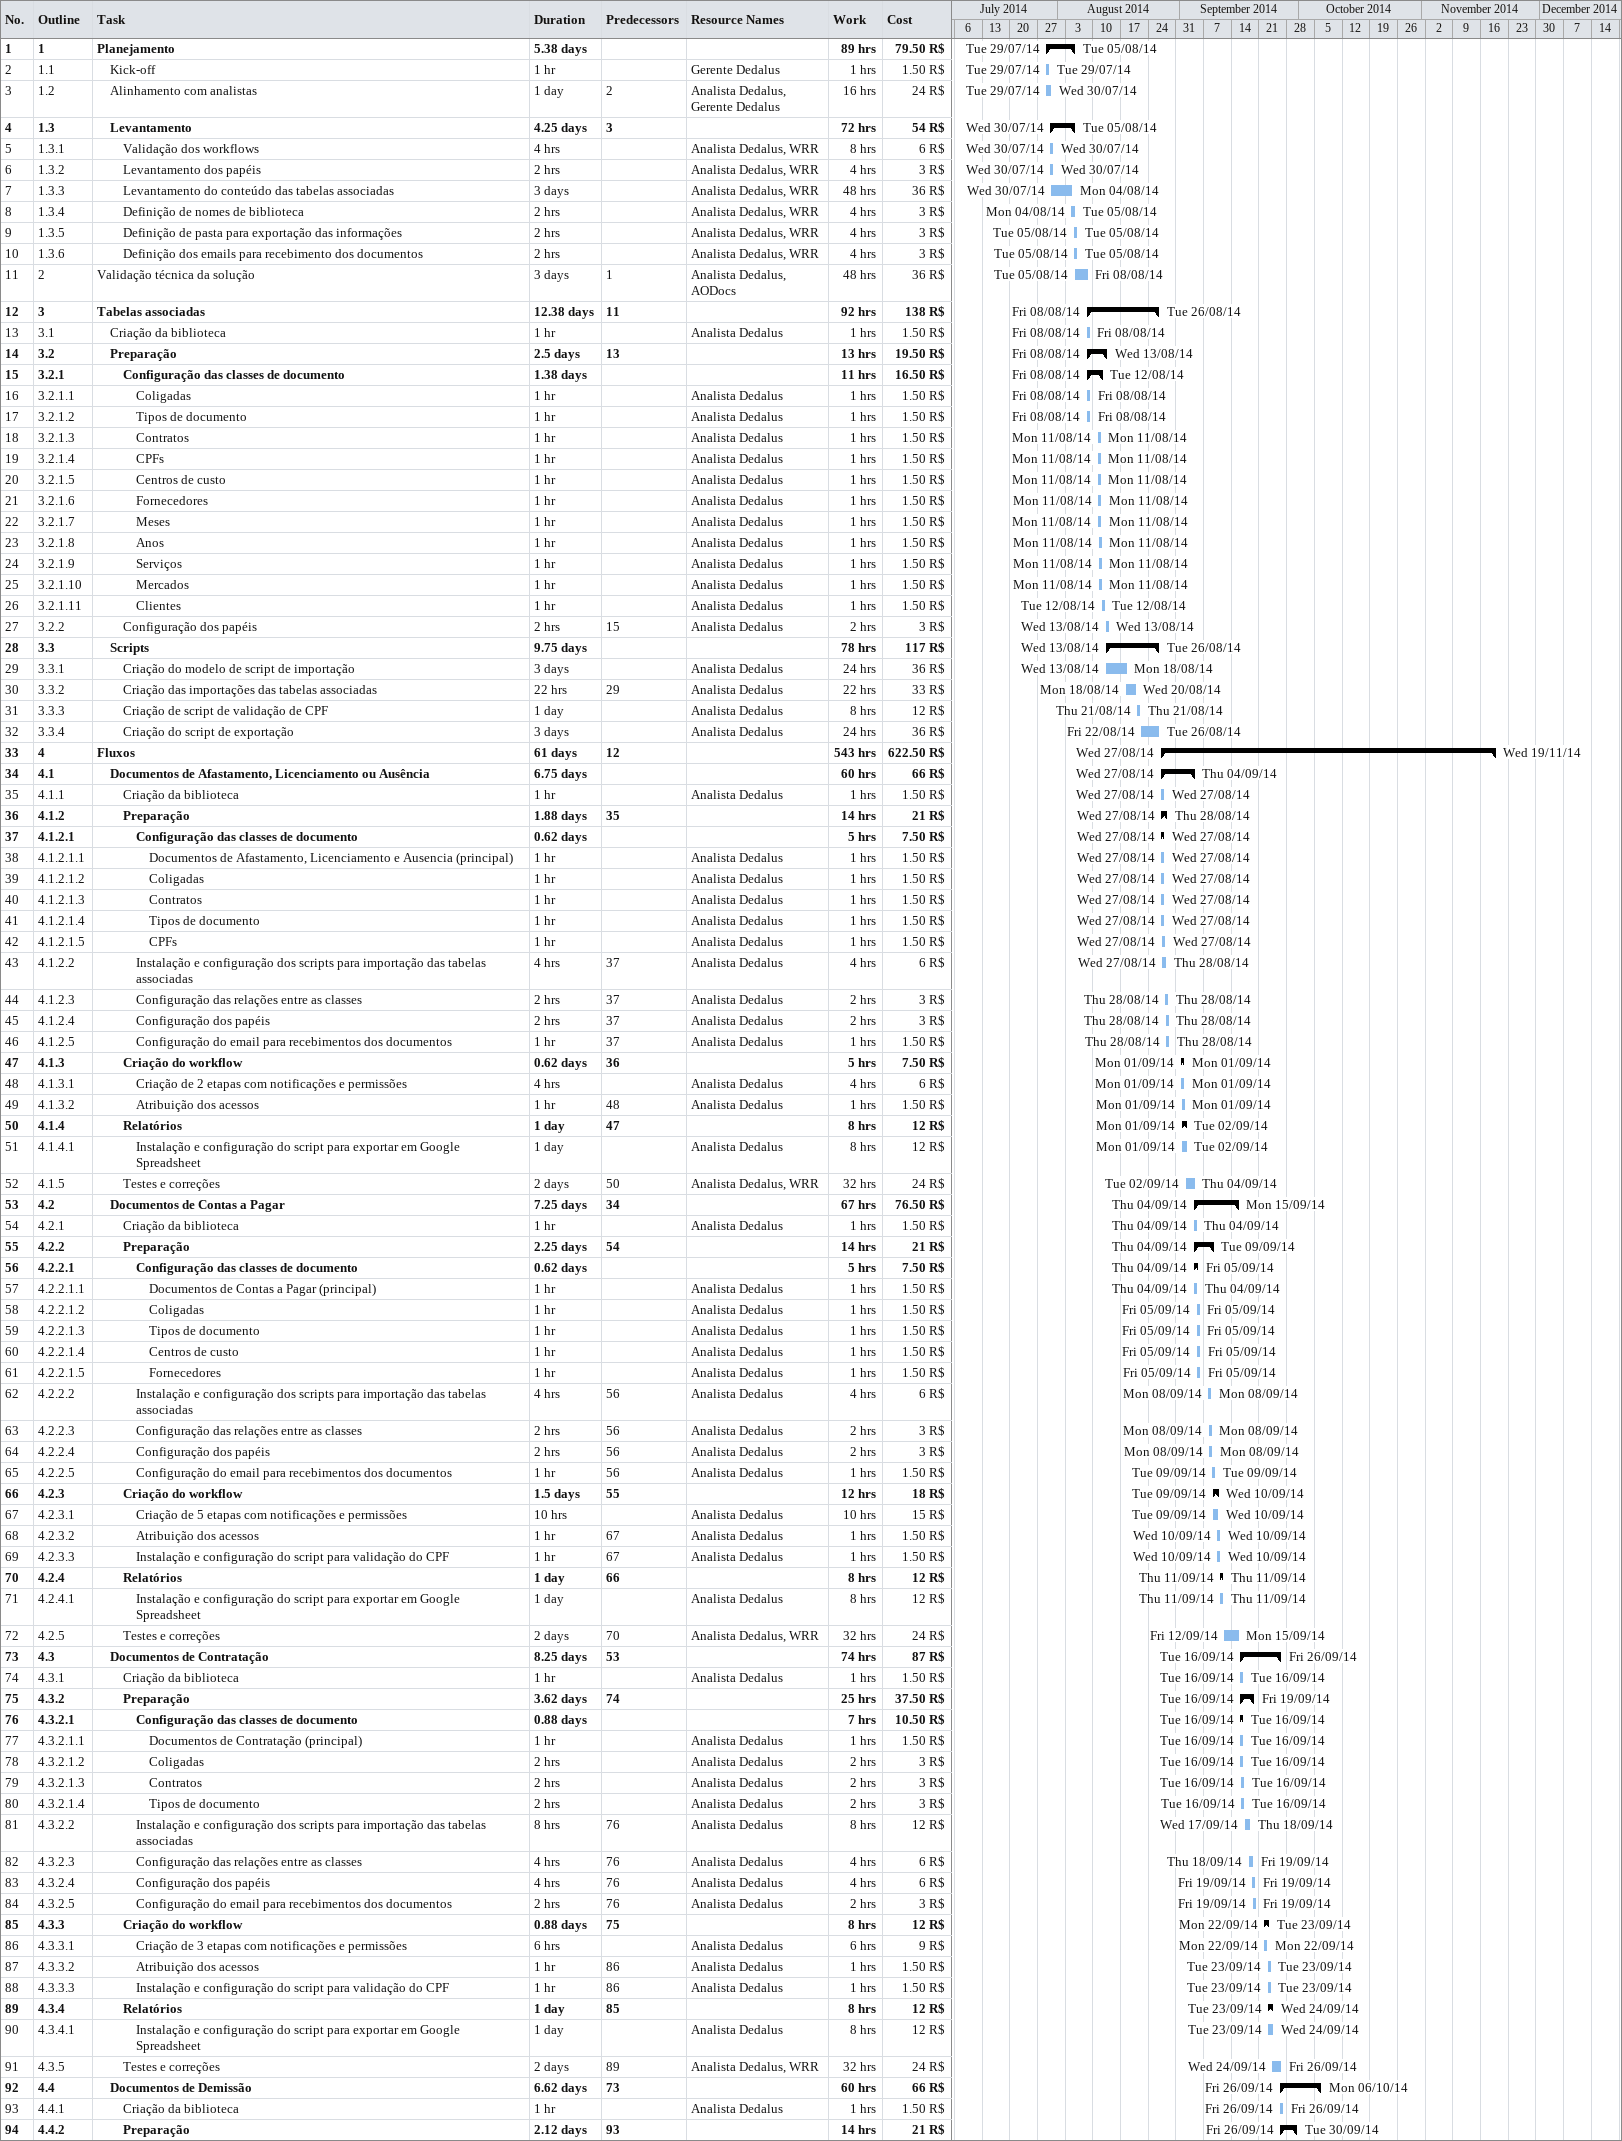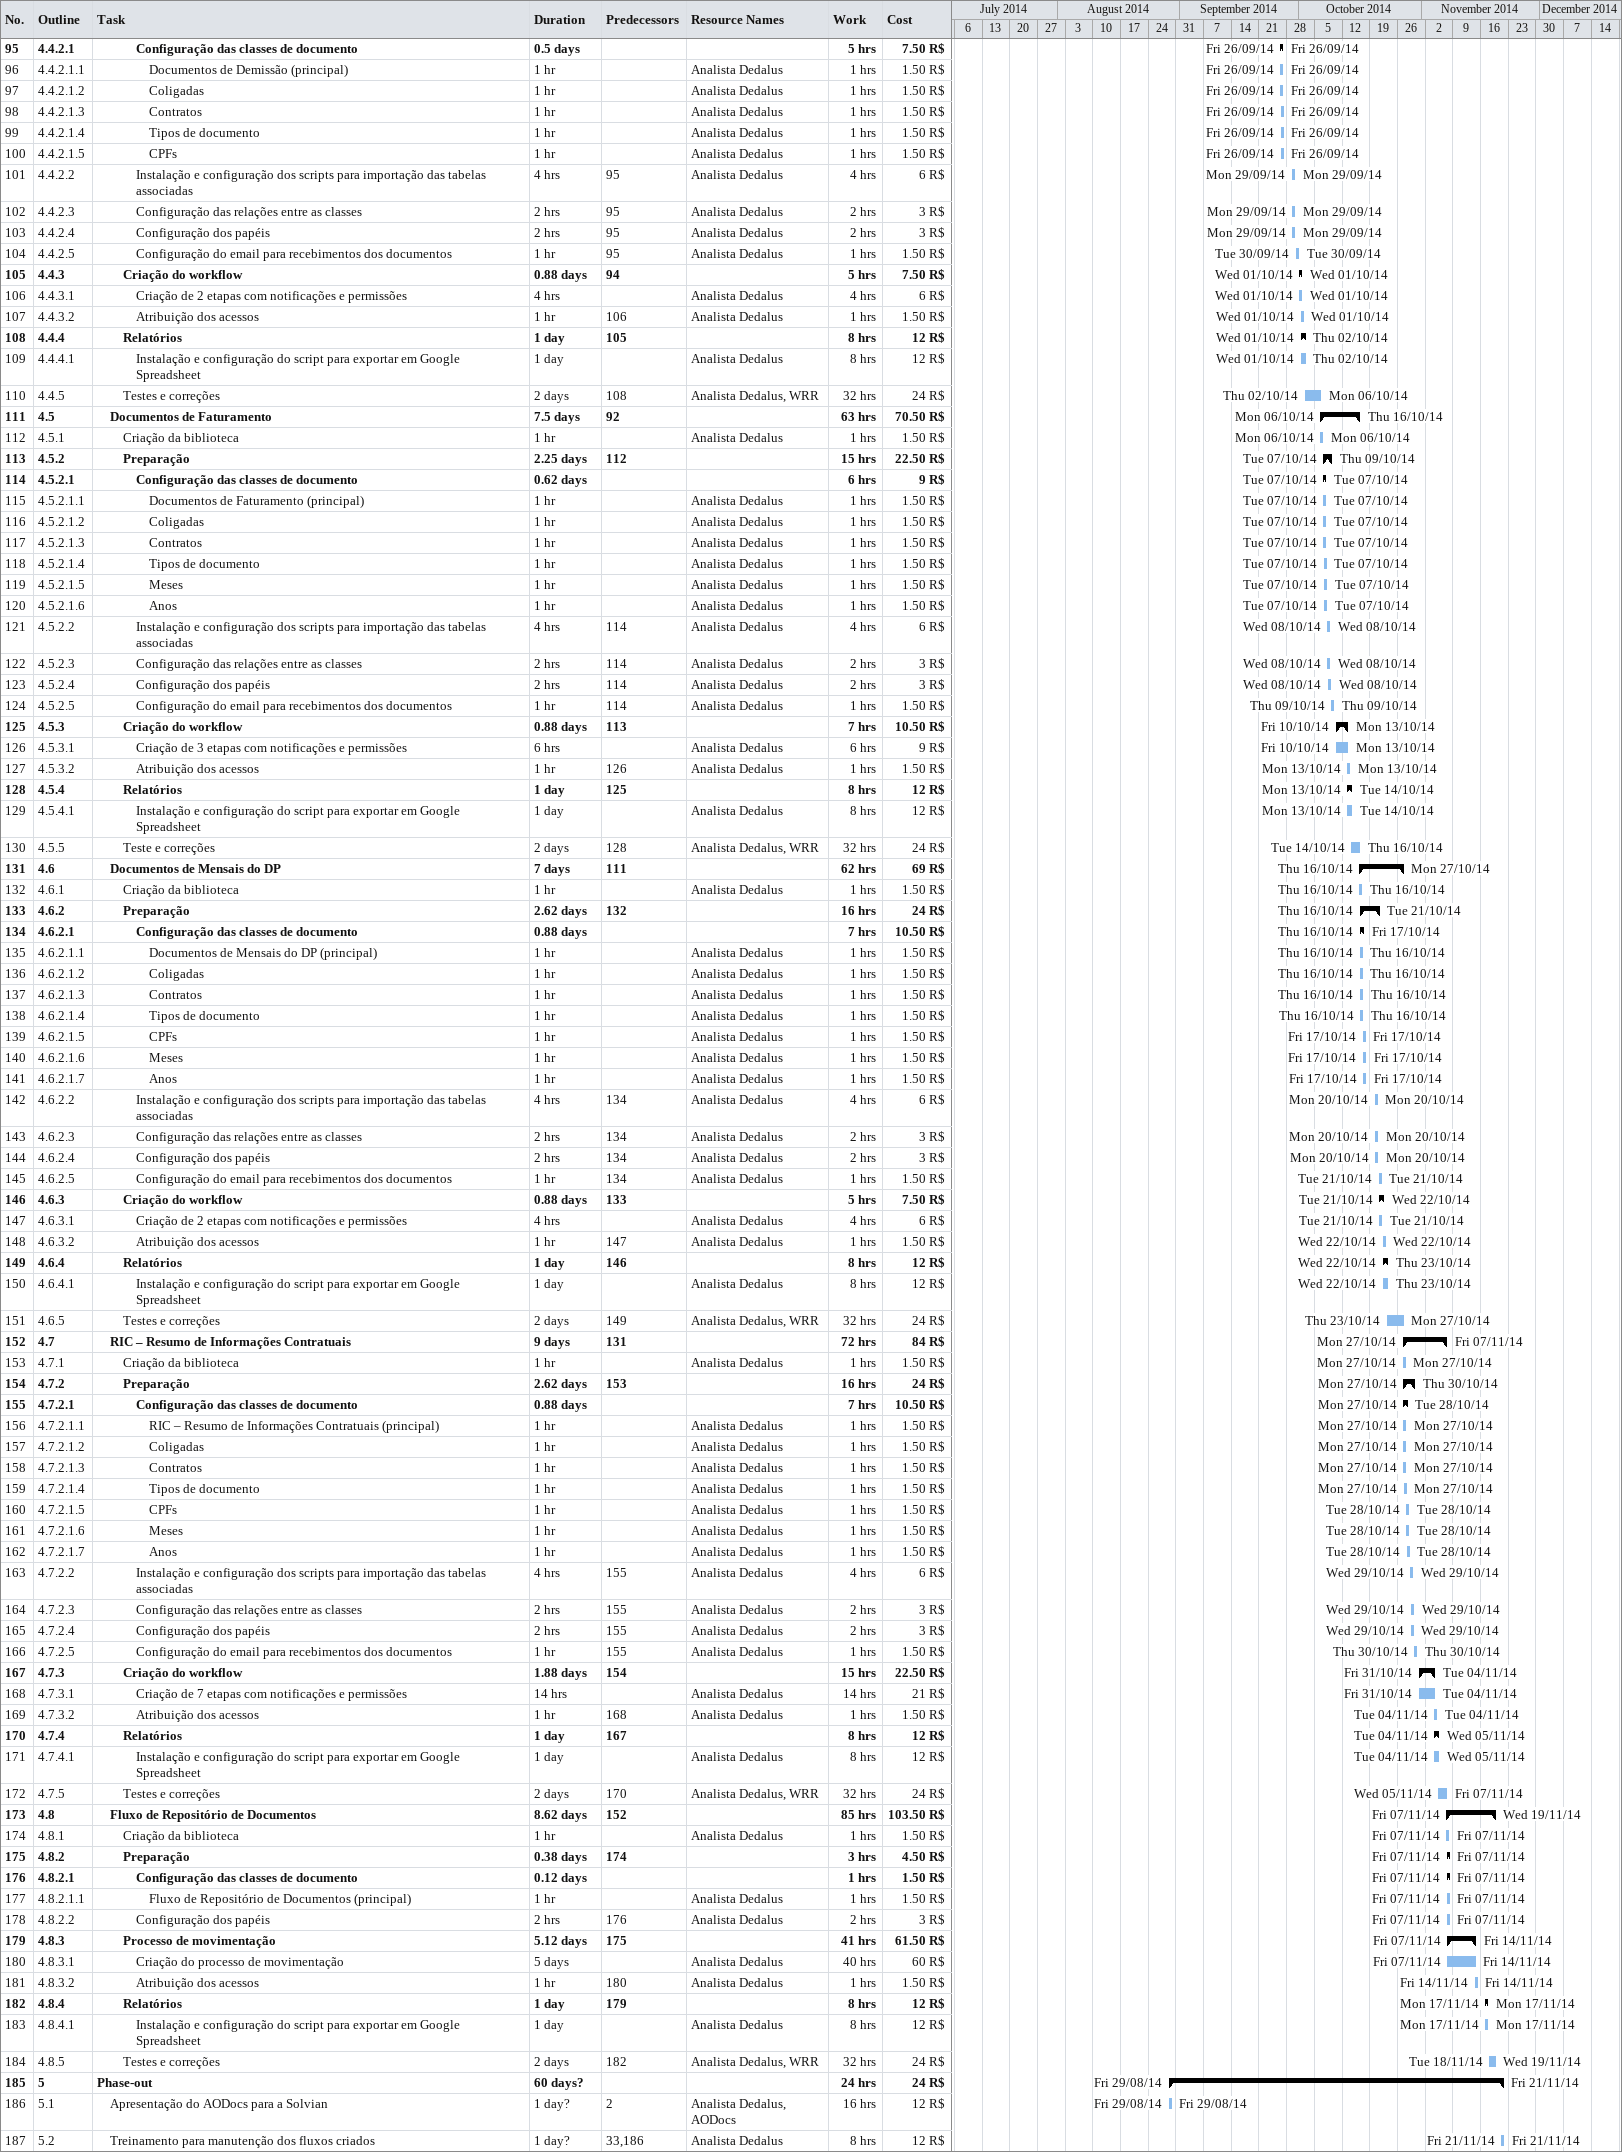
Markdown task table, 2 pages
| ID | WBS | Task | Duration | Start | Finish | Predecessors | Resources | Work (h) | Cost (R$) |
|---|---|---|---|---|---|---|---|---|---|
| 1 | 1 | **Planejamento** | 5.38d | 2014-07-29 | 2014-08-05 |  |  | 89 | 79.50 |
| 2 | 1.1 | Kick-off | 1h | 2014-07-29 | 2014-07-29 |  | Gerente Dedalus | 1 | 1.50 |
| 3 | 1.2 | Alinhamento com analistas | 1d | 2014-07-29 | 2014-07-30 | 2 | Analista Dedalus, Gerente Dedalus | 16 | 24 |
| 4 | 1.3 | **Levantamento** | 4.25d | 2014-07-30 | 2014-08-05 | 3 |  | 72 | 54 |
| 5 | 1.3.1 | Validação dos workflows | 4h | 2014-07-30 | 2014-07-30 |  | Analista Dedalus, WRR | 8 | 6 |
| 6 | 1.3.2 | Levantamento dos papéis | 2h | 2014-07-30 | 2014-07-30 |  | Analista Dedalus, WRR | 4 | 3 |
| 7 | 1.3.3 | Levantamento do conteúdo das tabelas associadas | 3d | 2014-07-30 | 2014-08-04 |  | Analista Dedalus, WRR | 48 | 36 |
| 8 | 1.3.4 | Definição de nomes de biblioteca | 2h | 2014-08-04 | 2014-08-05 |  | Analista Dedalus, WRR | 4 | 3 |
| 9 | 1.3.5 | Definição de pasta para exportação das informações | 2h | 2014-08-05 | 2014-08-05 |  | Analista Dedalus, WRR | 4 | 3 |
| 10 | 1.3.6 | Definição dos emails para recebimento dos documentos | 2h | 2014-08-05 | 2014-08-05 |  | Analista Dedalus, WRR | 4 | 3 |
| 11 | 2 | Validação técnica da solução | 3d | 2014-08-05 | 2014-08-08 | 1 | Analista Dedalus, AODocs | 48 | 36 |
| 12 | 3 | **Tabelas associadas** | 12.38d | 2014-08-08 | 2014-08-26 | 11 |  | 92 | 138 |
| 13 | 3.1 | Criação da biblioteca | 1h | 2014-08-08 | 2014-08-08 |  | Analista Dedalus | 1 | 1.50 |
| 14 | 3.2 | **Preparação** | 2.5d | 2014-08-08 | 2014-08-13 | 13 |  | 13 | 19.50 |
| 15 | 3.2.1 | **Configuração das classes de documento** | 1.38d | 2014-08-08 | 2014-08-12 |  |  | 11 | 16.50 |
| 16 | 3.2.1.1 | Coligadas | 1h | 2014-08-08 | 2014-08-08 |  | Analista Dedalus | 1 | 1.50 |
| 17 | 3.2.1.2 | Tipos de documento | 1h | 2014-08-08 | 2014-08-08 |  | Analista Dedalus | 1 | 1.50 |
| 18 | 3.2.1.3 | Contratos | 1h | 2014-08-11 | 2014-08-11 |  | Analista Dedalus | 1 | 1.50 |
| 19 | 3.2.1.4 | CPFs | 1h | 2014-08-11 | 2014-08-11 |  | Analista Dedalus | 1 | 1.50 |
| 20 | 3.2.1.5 | Centros de custo | 1h | 2014-08-11 | 2014-08-11 |  | Analista Dedalus | 1 | 1.50 |
| 21 | 3.2.1.6 | Fornecedores | 1h | 2014-08-11 | 2014-08-11 |  | Analista Dedalus | 1 | 1.50 |
| 22 | 3.2.1.7 | Meses | 1h | 2014-08-11 | 2014-08-11 |  | Analista Dedalus | 1 | 1.50 |
| 23 | 3.2.1.8 | Anos | 1h | 2014-08-11 | 2014-08-11 |  | Analista Dedalus | 1 | 1.50 |
| 24 | 3.2.1.9 | Serviços | 1h | 2014-08-11 | 2014-08-11 |  | Analista Dedalus | 1 | 1.50 |
| 25 | 3.2.1.10 | Mercados | 1h | 2014-08-11 | 2014-08-11 |  | Analista Dedalus | 1 | 1.50 |
| 26 | 3.2.1.11 | Clientes | 1h | 2014-08-12 | 2014-08-12 |  | Analista Dedalus | 1 | 1.50 |
| 27 | 3.2.2 | Configuração dos papéis | 2h | 2014-08-13 | 2014-08-13 | 15 | Analista Dedalus | 2 | 3 |
| 28 | 3.3 | **Scripts** | 9.75d | 2014-08-13 | 2014-08-26 |  |  | 78 | 117 |
| 29 | 3.3.1 | Criação do modelo de script de importação | 3d | 2014-08-13 | 2014-08-18 |  | Analista Dedalus | 24 | 36 |
| 30 | 3.3.2 | Criação das importações das tabelas associadas | 22h | 2014-08-18 | 2014-08-20 | 29 | Analista Dedalus | 22 | 33 |
| 31 | 3.3.3 | Criação de script de validação de CPF | 1d | 2014-08-21 | 2014-08-21 |  | Analista Dedalus | 8 | 12 |
| 32 | 3.3.4 | Criação do script de exportação | 3d | 2014-08-22 | 2014-08-26 |  | Analista Dedalus | 24 | 36 |
| 33 | 4 | **Fluxos** | 61d | 2014-08-27 | 2014-11-19 | 12 |  | 543 | 622.50 |
| 34 | 4.1 | **Documentos de Afastamento, Licenciamento ou Ausência** | 6.75d | 2014-08-27 | 2014-09-04 |  |  | 60 | 66 |
| 35 | 4.1.1 | Criação da biblioteca | 1h | 2014-08-27 | 2014-08-27 |  | Analista Dedalus | 1 | 1.50 |
| 36 | 4.1.2 | **Preparação** | 1.88d | 2014-08-27 | 2014-08-28 | 35 |  | 14 | 21 |
| 37 | 4.1.2.1 | **Configuração das classes de documento** | 0.62d | 2014-08-27 | 2014-08-27 |  |  | 5 | 7.50 |
| 38 | 4.1.2.1.1 | Documentos de Afastamento, Licenciamento e Ausencia (principal) | 1h | 2014-08-27 | 2014-08-27 |  | Analista Dedalus | 1 | 1.50 |
| 39 | 4.1.2.1.2 | Coligadas | 1h | 2014-08-27 | 2014-08-27 |  | Analista Dedalus | 1 | 1.50 |
| 40 | 4.1.2.1.3 | Contratos | 1h | 2014-08-27 | 2014-08-27 |  | Analista Dedalus | 1 | 1.50 |
| 41 | 4.1.2.1.4 | Tipos de documento | 1h | 2014-08-27 | 2014-08-27 |  | Analista Dedalus | 1 | 1.50 |
| 42 | 4.1.2.1.5 | CPFs | 1h | 2014-08-27 | 2014-08-27 |  | Analista Dedalus | 1 | 1.50 |
| 43 | 4.1.2.2 | Instalação e configuração dos scripts para importação das tabelas associadas | 4h | 2014-08-27 | 2014-08-28 | 37 | Analista Dedalus | 4 | 6 |
| 44 | 4.1.2.3 | Configuração das relações entre as classes | 2h | 2014-08-28 | 2014-08-28 | 37 | Analista Dedalus | 2 | 3 |
| 45 | 4.1.2.4 | Configuração dos papéis | 2h | 2014-08-28 | 2014-08-28 | 37 | Analista Dedalus | 2 | 3 |
| 46 | 4.1.2.5 | Configuração do email para recebimentos dos documentos | 1h | 2014-08-28 | 2014-08-28 | 37 | Analista Dedalus | 1 | 1.50 |
| 47 | 4.1.3 | **Criação do workflow** | 0.62d | 2014-09-01 | 2014-09-01 | 36 |  | 5 | 7.50 |
| 48 | 4.1.3.1 | Criação de 2 etapas com notificações e permissões | 4h | 2014-09-01 | 2014-09-01 |  | Analista Dedalus | 4 | 6 |
| 49 | 4.1.3.2 | Atribuição dos acessos | 1h | 2014-09-01 | 2014-09-01 | 48 | Analista Dedalus | 1 | 1.50 |
| 50 | 4.1.4 | **Relatórios** | 1d | 2014-09-01 | 2014-09-02 | 47 |  | 8 | 12 |
| 51 | 4.1.4.1 | Instalação e configuração do script para exportar em Google Spreadsheet | 1d | 2014-09-01 | 2014-09-02 |  | Analista Dedalus | 8 | 12 |
| 52 | 4.1.5 | Testes e correções | 2d | 2014-09-02 | 2014-09-04 | 50 | Analista Dedalus, WRR | 32 | 24 |
| 53 | 4.2 | **Documentos de Contas a Pagar** | 7.25d | 2014-09-04 | 2014-09-15 | 34 |  | 67 | 76.50 |
| 54 | 4.2.1 | Criação da biblioteca | 1h | 2014-09-04 | 2014-09-04 |  | Analista Dedalus | 1 | 1.50 |
| 55 | 4.2.2 | **Preparação** | 2.25d | 2014-09-04 | 2014-09-09 | 54 |  | 14 | 21 |
| 56 | 4.2.2.1 | **Configuração das classes de documento** | 0.62d | 2014-09-04 | 2014-09-05 |  |  | 5 | 7.50 |
| 57 | 4.2.2.1.1 | Documentos de Contas a Pagar (principal) | 1h | 2014-09-04 | 2014-09-04 |  | Analista Dedalus | 1 | 1.50 |
| 58 | 4.2.2.1.2 | Coligadas | 1h | 2014-09-05 | 2014-09-05 |  | Analista Dedalus | 1 | 1.50 |
| 59 | 4.2.2.1.3 | Tipos de documento | 1h | 2014-09-05 | 2014-09-05 |  | Analista Dedalus | 1 | 1.50 |
| 60 | 4.2.2.1.4 | Centros de custo | 1h | 2014-09-05 | 2014-09-05 |  | Analista Dedalus | 1 | 1.50 |
| 61 | 4.2.2.1.5 | Fornecedores | 1h | 2014-09-05 | 2014-09-05 |  | Analista Dedalus | 1 | 1.50 |
| 62 | 4.2.2.2 | Instalação e configuração dos scripts para importação das tabelas associadas | 4h | 2014-09-08 | 2014-09-08 | 56 | Analista Dedalus | 4 | 6 |
| 63 | 4.2.2.3 | Configuração das relações entre as classes | 2h | 2014-09-08 | 2014-09-08 | 56 | Analista Dedalus | 2 | 3 |
| 64 | 4.2.2.4 | Configuração dos papéis | 2h | 2014-09-08 | 2014-09-08 | 56 | Analista Dedalus | 2 | 3 |
| 65 | 4.2.2.5 | Configuração do email para recebimentos dos documentos | 1h | 2014-09-09 | 2014-09-09 | 56 | Analista Dedalus | 1 | 1.50 |
| 66 | 4.2.3 | **Criação do workflow** | 1.5d | 2014-09-09 | 2014-09-10 | 55 |  | 12 | 18 |
| 67 | 4.2.3.1 | Criação de 5 etapas com notificações e permissões | 10h | 2014-09-09 | 2014-09-10 |  | Analista Dedalus | 10 | 15 |
| 68 | 4.2.3.2 | Atribuição dos acessos | 1h | 2014-09-10 | 2014-09-10 | 67 | Analista Dedalus | 1 | 1.50 |
| 69 | 4.2.3.3 | Instalação e configuração do script para validação do CPF | 1h | 2014-09-10 | 2014-09-10 | 67 | Analista Dedalus | 1 | 1.50 |
| 70 | 4.2.4 | **Relatórios** | 1d | 2014-09-11 | 2014-09-11 | 66 |  | 8 | 12 |
| 71 | 4.2.4.1 | Instalação e configuração do script para exportar em Google Spreadsheet | 1d | 2014-09-11 | 2014-09-11 |  | Analista Dedalus | 8 | 12 |
| 72 | 4.2.5 | Testes e correções | 2d | 2014-09-12 | 2014-09-15 | 70 | Analista Dedalus, WRR | 32 | 24 |
| 73 | 4.3 | **Documentos de Contratação** | 8.25d | 2014-09-16 | 2014-09-26 | 53 |  | 74 | 87 |
| 74 | 4.3.1 | Criação da biblioteca | 1h | 2014-09-16 | 2014-09-16 |  | Analista Dedalus | 1 | 1.50 |
| 75 | 4.3.2 | **Preparação** | 3.62d | 2014-09-16 | 2014-09-19 | 74 |  | 25 | 37.50 |
| 76 | 4.3.2.1 | **Configuração das classes de documento** | 0.88d | 2014-09-16 | 2014-09-16 |  |  | 7 | 10.50 |
| 77 | 4.3.2.1.1 | Documentos de Contratação (principal) | 1h | 2014-09-16 | 2014-09-16 |  | Analista Dedalus | 1 | 1.50 |
| 78 | 4.3.2.1.2 | Coligadas | 2h | 2014-09-16 | 2014-09-16 |  | Analista Dedalus | 2 | 3 |
| 79 | 4.3.2.1.3 | Contratos | 2h | 2014-09-16 | 2014-09-16 |  | Analista Dedalus | 2 | 3 |
| 80 | 4.3.2.1.4 | Tipos de documento | 2h | 2014-09-16 | 2014-09-16 |  | Analista Dedalus | 2 | 3 |
| 81 | 4.3.2.2 | Instalação e configuração dos scripts para importação das tabelas associadas | 8h | 2014-09-17 | 2014-09-18 | 76 | Analista Dedalus | 8 | 12 |
| 82 | 4.3.2.3 | Configuração das relações entre as classes | 4h | 2014-09-18 | 2014-09-19 | 76 | Analista Dedalus | 4 | 6 |
| 83 | 4.3.2.4 | Configuração dos papéis | 4h | 2014-09-19 | 2014-09-19 | 76 | Analista Dedalus | 4 | 6 |
| 84 | 4.3.2.5 | Configuração do email para recebimentos dos documentos | 2h | 2014-09-19 | 2014-09-19 | 76 | Analista Dedalus | 2 | 3 |
| 85 | 4.3.3 | **Criação do workflow** | 0.88d | 2014-09-22 | 2014-09-23 | 75 |  | 8 | 12 |
| 86 | 4.3.3.1 | Criação de 3 etapas com notificações e permissões | 6h | 2014-09-22 | 2014-09-22 |  | Analista Dedalus | 6 | 9 |
| 87 | 4.3.3.2 | Atribuição dos acessos | 1h | 2014-09-23 | 2014-09-23 | 86 | Analista Dedalus | 1 | 1.50 |
| 88 | 4.3.3.3 | Instalação e configuração do script para validação do CPF | 1h | 2014-09-23 | 2014-09-23 | 86 | Analista Dedalus | 1 | 1.50 |
| 89 | 4.3.4 | **Relatórios** | 1d | 2014-09-23 | 2014-09-24 | 85 |  | 8 | 12 |
| 90 | 4.3.4.1 | Instalação e configuração do script para exportar em Google Spreadsheet | 1d | 2014-09-23 | 2014-09-24 |  | Analista Dedalus | 8 | 12 |
| 91 | 4.3.5 | Testes e correções | 2d | 2014-09-24 | 2014-09-26 | 89 | Analista Dedalus, WRR | 32 | 24 |
| 92 | 4.4 | **Documentos de Demissão** | 6.62d | 2014-09-26 | 2014-10-06 | 73 |  | 60 | 66 |
| 93 | 4.4.1 | Criação da biblioteca | 1h | 2014-09-26 | 2014-09-26 |  | Analista Dedalus | 1 | 1.50 |
| 94 | 4.4.2 | **Preparação** | 2.12d | 2014-09-26 | 2014-09-30 | 93 |  | 14 | 21 |
| 95 | 4.4.2.1 | **Configuração das classes de documento** | 0.5d | 2014-09-26 | 2014-09-26 |  |  | 5 | 7.50 |
| 96 | 4.4.2.1.1 | Documentos de Demissão (principal) | 1h | 2014-09-26 | 2014-09-26 |  | Analista Dedalus | 1 | 1.50 |
| 97 | 4.4.2.1.2 | Coligadas | 1h | 2014-09-26 | 2014-09-26 |  | Analista Dedalus | 1 | 1.50 |
| 98 | 4.4.2.1.3 | Contratos | 1h | 2014-09-26 | 2014-09-26 |  | Analista Dedalus | 1 | 1.50 |
| 99 | 4.4.2.1.4 | Tipos de documento | 1h | 2014-09-26 | 2014-09-26 |  | Analista Dedalus | 1 | 1.50 |
| 100 | 4.4.2.1.5 | CPFs | 1h | 2014-09-26 | 2014-09-26 |  | Analista Dedalus | 1 | 1.50 |
| 101 | 4.4.2.2 | Instalação e configuração dos scripts para importação das tabelas associadas | 4h | 2014-09-29 | 2014-09-29 | 95 | Analista Dedalus | 4 | 6 |
| 102 | 4.4.2.3 | Configuração das relações entre as classes | 2h | 2014-09-29 | 2014-09-29 | 95 | Analista Dedalus | 2 | 3 |
| 103 | 4.4.2.4 | Configuração dos papéis | 2h | 2014-09-29 | 2014-09-29 | 95 | Analista Dedalus | 2 | 3 |
| 104 | 4.4.2.5 | Configuração do email para recebimentos dos documentos | 1h | 2014-09-30 | 2014-09-30 | 95 | Analista Dedalus | 1 | 1.50 |
| 105 | 4.4.3 | **Criação do workflow** | 0.88d | 2014-10-01 | 2014-10-01 | 94 |  | 5 | 7.50 |
| 106 | 4.4.3.1 | Criação de 2 etapas com notificações e permissões | 4h | 2014-10-01 | 2014-10-01 |  | Analista Dedalus | 4 | 6 |
| 107 | 4.4.3.2 | Atribuição dos acessos | 1h | 2014-10-01 | 2014-10-01 | 106 | Analista Dedalus | 1 | 1.50 |
| 108 | 4.4.4 | **Relatórios** | 1d | 2014-10-01 | 2014-10-02 | 105 |  | 8 | 12 |
| 109 | 4.4.4.1 | Instalação e configuração do script para exportar em Google Spreadsheet | 1d | 2014-10-01 | 2014-10-02 |  | Analista Dedalus | 8 | 12 |
| 110 | 4.4.5 | Testes e correções | 2d | 2014-10-02 | 2014-10-06 | 108 | Analista Dedalus, WRR | 32 | 24 |
| 111 | 4.5 | **Documentos de Faturamento** | 7.5d | 2014-10-06 | 2014-10-16 | 92 |  | 63 | 70.50 |
| 112 | 4.5.1 | Criação da biblioteca | 1h | 2014-10-06 | 2014-10-06 |  | Analista Dedalus | 1 | 1.50 |
| 113 | 4.5.2 | **Preparação** | 2.25d | 2014-10-07 | 2014-10-09 | 112 |  | 15 | 22.50 |
| 114 | 4.5.2.1 | **Configuração das classes de documento** | 0.62d | 2014-10-07 | 2014-10-07 |  |  | 6 | 9 |
| 115 | 4.5.2.1.1 | Documentos de Faturamento (principal) | 1h | 2014-10-07 | 2014-10-07 |  | Analista Dedalus | 1 | 1.50 |
| 116 | 4.5.2.1.2 | Coligadas | 1h | 2014-10-07 | 2014-10-07 |  | Analista Dedalus | 1 | 1.50 |
| 117 | 4.5.2.1.3 | Contratos | 1h | 2014-10-07 | 2014-10-07 |  | Analista Dedalus | 1 | 1.50 |
| 118 | 4.5.2.1.4 | Tipos de documento | 1h | 2014-10-07 | 2014-10-07 |  | Analista Dedalus | 1 | 1.50 |
| 119 | 4.5.2.1.5 | Meses | 1h | 2014-10-07 | 2014-10-07 |  | Analista Dedalus | 1 | 1.50 |
| 120 | 4.5.2.1.6 | Anos | 1h | 2014-10-07 | 2014-10-07 |  | Analista Dedalus | 1 | 1.50 |
| 121 | 4.5.2.2 | Instalação e configuração dos scripts para importação das tabelas associadas | 4h | 2014-10-08 | 2014-10-08 | 114 | Analista Dedalus | 4 | 6 |
| 122 | 4.5.2.3 | Configuração das relações entre as classes | 2h | 2014-10-08 | 2014-10-08 | 114 | Analista Dedalus | 2 | 3 |
| 123 | 4.5.2.4 | Configuração dos papéis | 2h | 2014-10-08 | 2014-10-08 | 114 | Analista Dedalus | 2 | 3 |
| 124 | 4.5.2.5 | Configuração do email para recebimentos dos documentos | 1h | 2014-10-09 | 2014-10-09 | 114 | Analista Dedalus | 1 | 1.50 |
| 125 | 4.5.3 | **Criação do workflow** | 0.88d | 2014-10-10 | 2014-10-13 | 113 |  | 7 | 10.50 |
| 126 | 4.5.3.1 | Criação de 3 etapas com notificações e permissões | 6h | 2014-10-10 | 2014-10-13 |  | Analista Dedalus | 6 | 9 |
| 127 | 4.5.3.2 | Atribuição dos acessos | 1h | 2014-10-13 | 2014-10-13 | 126 | Analista Dedalus | 1 | 1.50 |
| 128 | 4.5.4 | **Relatórios** | 1d | 2014-10-13 | 2014-10-14 | 125 |  | 8 | 12 |
| 129 | 4.5.4.1 | Instalação e configuração do script para exportar em Google Spreadsheet | 1d | 2014-10-13 | 2014-10-14 |  | Analista Dedalus | 8 | 12 |
| 130 | 4.5.5 | Teste e correções | 2d | 2014-10-14 | 2014-10-16 | 128 | Analista Dedalus, WRR | 32 | 24 |
| 131 | 4.6 | **Documentos de Mensais do DP** | 7d | 2014-10-16 | 2014-10-27 | 111 |  | 62 | 69 |
| 132 | 4.6.1 | Criação da biblioteca | 1h | 2014-10-16 | 2014-10-16 |  | Analista Dedalus | 1 | 1.50 |
| 133 | 4.6.2 | **Preparação** | 2.62d | 2014-10-16 | 2014-10-21 | 132 |  | 16 | 24 |
| 134 | 4.6.2.1 | **Configuração das classes de documento** | 0.88d | 2014-10-16 | 2014-10-17 |  |  | 7 | 10.50 |
| 135 | 4.6.2.1.1 | Documentos de Mensais do DP (principal) | 1h | 2014-10-16 | 2014-10-16 |  | Analista Dedalus | 1 | 1.50 |
| 136 | 4.6.2.1.2 | Coligadas | 1h | 2014-10-16 | 2014-10-16 |  | Analista Dedalus | 1 | 1.50 |
| 137 | 4.6.2.1.3 | Contratos | 1h | 2014-10-16 | 2014-10-16 |  | Analista Dedalus | 1 | 1.50 |
| 138 | 4.6.2.1.4 | Tipos de documento | 1h | 2014-10-16 | 2014-10-16 |  | Analista Dedalus | 1 | 1.50 |
| 139 | 4.6.2.1.5 | CPFs | 1h | 2014-10-17 | 2014-10-17 |  | Analista Dedalus | 1 | 1.50 |
| 140 | 4.6.2.1.6 | Meses | 1h | 2014-10-17 | 2014-10-17 |  | Analista Dedalus | 1 | 1.50 |
| 141 | 4.6.2.1.7 | Anos | 1h | 2014-10-17 | 2014-10-17 |  | Analista Dedalus | 1 | 1.50 |
| 142 | 4.6.2.2 | Instalação e configuração dos scripts para importação das tabelas associadas | 4h | 2014-10-20 | 2014-10-20 | 134 | Analista Dedalus | 4 | 6 |
| 143 | 4.6.2.3 | Configuração das relações entre as classes | 2h | 2014-10-20 | 2014-10-20 | 134 | Analista Dedalus | 2 | 3 |
| 144 | 4.6.2.4 | Configuração dos papéis | 2h | 2014-10-20 | 2014-10-20 | 134 | Analista Dedalus | 2 | 3 |
| 145 | 4.6.2.5 | Configuração do email para recebimentos dos documentos | 1h | 2014-10-21 | 2014-10-21 | 134 | Analista Dedalus | 1 | 1.50 |
| 146 | 4.6.3 | **Criação do workflow** | 0.88d | 2014-10-21 | 2014-10-22 | 133 |  | 5 | 7.50 |
| 147 | 4.6.3.1 | Criação de 2 etapas com notificações e permissões | 4h | 2014-10-21 | 2014-10-21 |  | Analista Dedalus | 4 | 6 |
| 148 | 4.6.3.2 | Atribuição dos acessos | 1h | 2014-10-22 | 2014-10-22 | 147 | Analista Dedalus | 1 | 1.50 |
| 149 | 4.6.4 | **Relatórios** | 1d | 2014-10-22 | 2014-10-23 | 146 |  | 8 | 12 |
| 150 | 4.6.4.1 | Instalação e configuração do script para exportar em Google Spreadsheet | 1d | 2014-10-22 | 2014-10-23 |  | Analista Dedalus | 8 | 12 |
| 151 | 4.6.5 | Testes e correções | 2d | 2014-10-23 | 2014-10-27 | 149 | Analista Dedalus, WRR | 32 | 24 |
| 152 | 4.7 | **RIC – Resumo de Informações Contratuais** | 9d | 2014-10-27 | 2014-11-07 | 131 |  | 72 | 84 |
| 153 | 4.7.1 | Criação da biblioteca | 1h | 2014-10-27 | 2014-10-27 |  | Analista Dedalus | 1 | 1.50 |
| 154 | 4.7.2 | **Preparação** | 2.62d | 2014-10-27 | 2014-10-30 | 153 |  | 16 | 24 |
| 155 | 4.7.2.1 | **Configuração das classes de documento** | 0.88d | 2014-10-27 | 2014-10-28 |  |  | 7 | 10.50 |
| 156 | 4.7.2.1.1 | RIC – Resumo de Informações Contratuais (principal) | 1h | 2014-10-27 | 2014-10-27 |  | Analista Dedalus | 1 | 1.50 |
| 157 | 4.7.2.1.2 | Coligadas | 1h | 2014-10-27 | 2014-10-27 |  | Analista Dedalus | 1 | 1.50 |
| 158 | 4.7.2.1.3 | Contratos | 1h | 2014-10-27 | 2014-10-27 |  | Analista Dedalus | 1 | 1.50 |
| 159 | 4.7.2.1.4 | Tipos de documento | 1h | 2014-10-27 | 2014-10-27 |  | Analista Dedalus | 1 | 1.50 |
| 160 | 4.7.2.1.5 | CPFs | 1h | 2014-10-28 | 2014-10-28 |  | Analista Dedalus | 1 | 1.50 |
| 161 | 4.7.2.1.6 | Meses | 1h | 2014-10-28 | 2014-10-28 |  | Analista Dedalus | 1 | 1.50 |
| 162 | 4.7.2.1.7 | Anos | 1h | 2014-10-28 | 2014-10-28 |  | Analista Dedalus | 1 | 1.50 |
| 163 | 4.7.2.2 | Instalação e configuração dos scripts para importação das tabelas associadas | 4h | 2014-10-29 | 2014-10-29 | 155 | Analista Dedalus | 4 | 6 |
| 164 | 4.7.2.3 | Configuração das relações entre as classes | 2h | 2014-10-29 | 2014-10-29 | 155 | Analista Dedalus | 2 | 3 |
| 165 | 4.7.2.4 | Configuração dos papéis | 2h | 2014-10-29 | 2014-10-29 | 155 | Analista Dedalus | 2 | 3 |
| 166 | 4.7.2.5 | Configuração do email para recebimentos dos documentos | 1h | 2014-10-30 | 2014-10-30 | 155 | Analista Dedalus | 1 | 1.50 |
| 167 | 4.7.3 | **Criação do workflow** | 1.88d | 2014-10-31 | 2014-11-04 | 154 |  | 15 | 22.50 |
| 168 | 4.7.3.1 | Criação de 7 etapas com notificações e permissões | 14h | 2014-10-31 | 2014-11-04 |  | Analista Dedalus | 14 | 21 |
| 169 | 4.7.3.2 | Atribuição dos acessos | 1h | 2014-11-04 | 2014-11-04 | 168 | Analista Dedalus | 1 | 1.50 |
| 170 | 4.7.4 | **Relatórios** | 1d | 2014-11-04 | 2014-11-05 | 167 |  | 8 | 12 |
| 171 | 4.7.4.1 | Instalação e configuração do script para exportar em Google Spreadsheet | 1d | 2014-11-04 | 2014-11-05 |  | Analista Dedalus | 8 | 12 |
| 172 | 4.7.5 | Testes e correções | 2d | 2014-11-05 | 2014-11-07 | 170 | Analista Dedalus, WRR | 32 | 24 |
| 173 | 4.8 | **Fluxo de Repositório de Documentos** | 8.62d | 2014-11-07 | 2014-11-19 | 152 |  | 85 | 103.50 |
| 174 | 4.8.1 | Criação da biblioteca | 1h | 2014-11-07 | 2014-11-07 |  | Analista Dedalus | 1 | 1.50 |
| 175 | 4.8.2 | **Preparação** | 0.38d | 2014-11-07 | 2014-11-07 | 174 |  | 3 | 4.50 |
| 176 | 4.8.2.1 | **Configuração das classes de documento** | 0.12d | 2014-11-07 | 2014-11-07 |  |  | 1 | 1.50 |
| 177 | 4.8.2.1.1 | Fluxo de Repositório de Documentos (principal) | 1h | 2014-11-07 | 2014-11-07 |  | Analista Dedalus | 1 | 1.50 |
| 178 | 4.8.2.2 | Configuração dos papéis | 2h | 2014-11-07 | 2014-11-07 | 176 | Analista Dedalus | 2 | 3 |
| 179 | 4.8.3 | **Processo de movimentação** | 5.12d | 2014-11-07 | 2014-11-14 | 175 |  | 41 | 61.50 |
| 180 | 4.8.3.1 | Criação do processo de movimentação | 5d | 2014-11-07 | 2014-11-14 |  | Analista Dedalus | 40 | 60 |
| 181 | 4.8.3.2 | Atribuição dos acessos | 1h | 2014-11-14 | 2014-11-14 | 180 | Analista Dedalus | 1 | 1.50 |
| 182 | 4.8.4 | **Relatórios** | 1d | 2014-11-17 | 2014-11-17 | 179 |  | 8 | 12 |
| 183 | 4.8.4.1 | Instalação e configuração do script para exportar em Google Spreadsheet | 1d | 2014-11-17 | 2014-11-17 |  | Analista Dedalus | 8 | 12 |
| 184 | 4.8.5 | Testes e correções | 2d | 2014-11-18 | 2014-11-19 | 182 | Analista Dedalus, WRR | 32 | 24 |
| 185 | 5 | **Phase-out** | 60d? | 2014-08-29 | 2014-11-21 |  |  | 24 | 24 |
| 186 | 5.1 | Apresentação do AODocs para a Solvian | 1d? | 2014-08-29 | 2014-08-29 | 2 | Analista Dedalus, AODocs | 16 | 12 |
| 187 | 5.2 | Treinamento para manutenção dos fluxos criados | 1d? | 2014-11-21 | 2014-11-21 | 33, 186 | Analista Dedalus | 8 | 12 |
